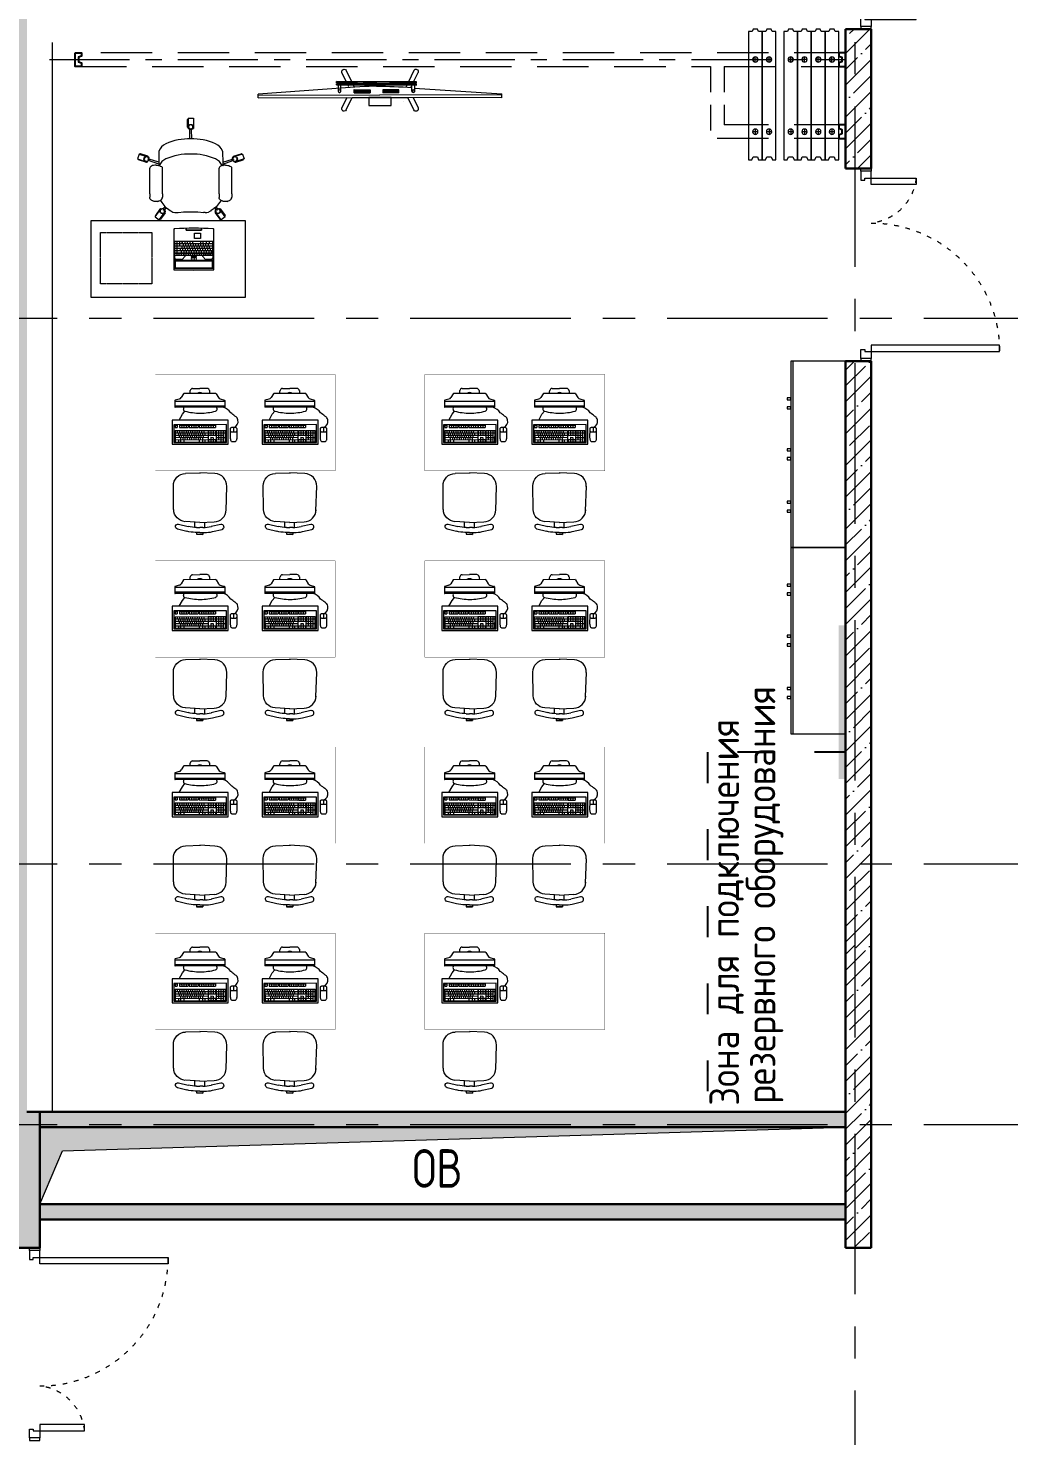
# Model space of a CAD drawing. Header units: millimetres. Extents: x -13407 to 93998, y -2611 to 109271.
# Drawn here: x 6460 to 14098, y 7087 to 18048 of the extents above; entities that cross this region are included whole.
import ezdxf

# ---------------------------------------------------------------- set-up
doc = ezdxf.new("R2010")
doc.units = ezdxf.units.MM
for name, pattern in [('ACAD_ISO03W100', [30, 12, -18]), ('CENTER', [2, 1.25, -0.25, 0.25, -0.25]), ('HIDDEN', [6, 4, -2]), ('осевая', [2, 1.25, -0.25, 0.25, -0.25])]:
    doc.linetypes.add(name, pattern=pattern)
for name, color, linetype, lineweight in [('_ТХ_мебель передв', 250, 'Continuous', 13), ('АР_Двери', 5, 'Continuous', 18), ('АР_Оси', 193, 'Continuous', 9), ('АР_Перегородки газоблок', 165, 'Continuous', 30), ('АР_Перегородки газоблок_Штрих', 165, 'Continuous', 5), ('АР_Подоконники', 163, 'Continuous', 9), ('АР_Сущ Несущая стена', 202, 'Continuous', 30), ('АР_тонкая линия', 250, 'Continuous', 0), ('АР_Штриховка монолит', 250, 'Continuous', 9), ('Пер раздвиж', 7, 'Continuous', 25), ('Спринклеры', 7, 'Continuous', 18), ('ТХ_мебель передв', 250, 'Continuous', 13), ('ТХ_обор_комп принт', 30, 'Continuous', 13), ('ТХ_Трансформ перегорордка', 250, 'Continuous', 5)]:
    doc.layers.add(name, color=color, linetype=linetype, lineweight=lineweight)
doc.layers.add('АР_Отверстия', color=251, linetype='Continuous')
doc.layers.add('ТХ', color=7, linetype='Continuous')
doc.styles.add('ICOCPEUR', font='isocpeur.ttf')
doc.styles.add('ISOCPEUR_1', font='isocpeur.ttf', dxfattribs={"width": 0.9, "height": 250})
pattern_1 = [(50, (-195010.61, -55205.68), (215.17805, -18.82564), [22.5, -247.5]), (355, (-195010.61, -55205.68), (-41.6254, 225.65764), [18, -198]), (100.45144, (-194992.68, -55207.25), (173.55265, 206.832), [19.12206, -210.34263]), (46.1842, (-195010.61, -55145.68), (320.1724, -49.6558), [33.75, -371.25]), (96.63564, (-194983.93, -55149.82), (280.3986, 292.2356), [28.6831, -315.51413]), (351.18416, (-195010.6, -55145.68), (280.3986, 292.2356), [27, -297]), (21, (-194980.61, -55160.68), (179.07212, -120.78567), [22.5, -247.5]), (326, (-194980.61, -55160.68), (72.9946, 217.54501), [18, -198]), (71.45144, (-194965.7, -55170.75), (252.06671, 96.75935), [19.12206, -210.34263]), (37.5, (-195010.615, -55205.68), (3.647957, 99.868156), [0, -195.6, 0, -201, 0, -198.75]), (7.5, (-195010.61, -55205.68), (78.92086, 118.323514), [0, -114.6, 0, -191.1, 0, -75.75]), (327.5, (-195077.515, -55205.68), (160.14673, -6.766462), [0, -75, 0, -234, 0, -310.5]), (317.5, (-195107.51, -55205.68), (174.95585, 30.031495), [0, -97.5, 0, -155.4, 0, -220.5])]

# ---------------------------------------------------------------- blocks, each defined once
blk = doc.blocks.new('Полуторная_на лестницу')
at = {"color": 253}
for points in [[(75, 80), (75, 1080), (125, 1080), (125, 80)], [(1375, 430), (1375, 80), (1425, 80), (1425, 430)]]:
    blk.add_lwpolyline(points, close=True, dxfattribs=at)
for points in [[(0, 0), (0, 80), (20, 80), (20, 0), (0, 0)], [(20, 80), (20, 0), (90, 0), (90, 30), (75, 30), (75, 80), (20, 80)], [(1480, 80), (1480, 0), (1410, 0), (1410, 30), (1425, 30), (1425, 80), (1480, 80)], [(1500, 0), (1500, 80), (1480, 80), (1480, 0), (1500, 0)]]:
    blk.add_lwpolyline(points, dxfattribs=at)
at = {"color": 253, "linetype": 'ACAD_ISO03W100', "ltscale": 3}
for centre, radius, start, end in [((75, 80), 1000, 0, 90), ((1465, 40), 392, 95.9075, 174.0925)]:
    blk.add_arc(centre, radius, start, end, dxfattribs=at)
blk = doc.blocks.new('П Трансформ2')
at = {"layer": 'Пер раздвиж', "color": 253, "linetype": 'HIDDEN', "lineweight": 9, "ltscale": 100}
for p, q in [((0, 615), (-1052, 615)), ((0, 508), (-945, 508))]:
    blk.add_line(p, q, dxfattribs=at)
at = {"layer": 'Пер раздвиж', "color": 253, "linetype": 'HIDDEN', "lineweight": 9, "ltscale": 50}
for p, q in [((-1052, 54), (-1052, 615)), ((-945, 54), (-945, 508))]:
    blk.add_line(p, q, dxfattribs=at)
at = {"layer": 'Пер раздвиж', "color": 253, "lineweight": 9}
for p, q in [((-681, 562), (-723, 562)), ((-702, 541), (-702, 583)), ((-574, 562), (-616, 562)), ((-595, 541), (-595, 583)), ((-406, 562), (-447, 562)), ((-426, 541), (-426, 583)), ((-299, 562), (-340, 562)), ((-319, 541), (-319, 583)), ((-192, 562), (-233, 562)), ((-212, 541), (-212, 583)), ((-85, 562), (-126, 562)), ((-105, 541), (-105, 583)), ((-702, 21), (-702, -21)), ((-595, 21), (-595, -21)), ((-426, 21), (-426, -21)), ((-319, 21), (-319, -21)), ((-212, 21), (-212, -21)), ((-105, 21), (-105, -21)), ((-681, 0), (-723, 0)), ((-574, 0), (-616, 0)), ((-406, 0), (-447, 0)), ((-299, 0), (-340, 0)), ((-192, 0), (-233, 0)), ((-85, 0), (-126, 0))]:
    blk.add_line(p, q, dxfattribs=at)
for points in [[(-756, -219), (-756, 781), (-729, 781), (-719, 757), (-686, 757), (-676, 781), (-649, 781), (-649, -219), (-678, -219), (-686, -237), (-719, -237), (-726, -219)], [(-649, -219), (-649, 781), (-622, 781), (-612, 757), (-579, 757), (-569, 781), (-542, 781), (-542, -219), (-571, -219), (-579, -237), (-612, -237), (-619, -219)], [(-480, -219), (-480, 781), (-453, 781), (-443, 757), (-410, 757), (-400, 781), (-373, 781), (-373, -219), (-402, -219), (-410, -237), (-443, -237), (-451, -219)], [(-373, -219), (-373, 781), (-346, 781), (-336, 757), (-303, 757), (-293, 781), (-266, 781), (-266, -219), (-295, -219), (-303, -237), (-336, -237), (-344, -219)], [(-266, -219), (-266, 781), (-239, 781), (-229, 757), (-196, 757), (-186, 781), (-159, 781), (-159, -219), (-188, -219), (-196, -237), (-229, -237), (-237, -219)], [(-159, -219), (-159, 781), (-132, 781), (-122, 757), (-89, 757), (-79, 781), (-52, 781), (-52, -219), (-81, -219), (-89, -237), (-122, -237), (-130, -219)]]:
    blk.add_lwpolyline(points, close=True, dxfattribs=at)
at = {"layer": 'Пер раздвиж', "color": 253}
for points in [[(0, 508), (-52, 508), (-52, 535), (-28, 545), (-28, 578), (-52, 588), (-52, 615), (0, 615)], [(-6000, -53), (-5950, -53), (-5950, -27), (-5974, -17), (-5974, 17), (-5950, 27), (-5950, 54), (-6000, 54)], [(0, -53), (-52, -53), (-52, -27), (-28, -17), (-28, 17), (-52, 27), (-52, 54), (0, 54)]]:
    blk.add_lwpolyline(points, close=True, dxfattribs=at)
at = {"layer": 'Пер раздвиж', "color": 253, "linetype": 'HIDDEN', "lineweight": 9, "ltscale": 100}
blk.add_lwpolyline([(-945, 54), (0, 54), (0, -53), (-6000, -53), (-6000, 54), (-1052, 54)], dxfattribs=at)
at = {"layer": 'Пер раздвиж', "color": 253, "lineweight": 9}
for centre in [(-702, 562), (-595, 562), (-426, 562), (-319, 562), (-212, 562), (-105, 562), (-702, 0), (-595, 0), (-426, 0), (-319, 0), (-212, 0), (-105, 0)]:
    blk.add_circle(centre, 20.9, dxfattribs=at)
blk = doc.blocks.new('поз67')
at = {"color": 253}
for p, q in [((827456, -207565, -5), (827458, -208515, -5)), ((827456, -207565, -6), (827457, -208515, 0)), ((827456, -207565, -5), (827486, -207565, -5)), ((827476, -207565, -5), (827478, -208515, -5)), ((827531, -208246, -5), (827486, -207565, -5)), ((827555, -208246, -5), (827507, -208246, -5)), ((827556, -208855, -5), (827555, -208231, -5)), ((827555, -208231, -5), (827564, -208231, -5)), ((827564, -208255, -5), (827564, -208231, -5)), ((827572, -208255, -5), (827572, -208231, -5)), ((827572, -208231, -5), (827581, -208231, -5)), ((827581, -208231, -5), (827582, -208855, -5)), ((827507, -208266, -5), (827555, -208266, -5)), ((827493, -208369, -5), (827493, -208494, -5)), ((827493, -208369, -5), (827518, -208369, -5)), ((827498, -208369, -5), (827498, -208494, -5)), ((827503, -208369, -5), (827503, -208494, -5)), ((827508, -208369, -5), (827508, -208494, -5)), ((827513, -208369, -5), (827513, -208494, -5)), ((827518, -208369, -5), (827518, -208494, -5)), ((827456, -209465, -5), (827458, -208515, -5)), ((827456, -209465, -6), (827457, -208515, 0)), ((827476, -209465, -5), (827478, -208515, -5)), ((827518, -208494, -5), (827493, -208494, -5)), ((827494, -208717, -5), (827493, -208592, -5)), ((827518, -208592, -5), (827493, -208592, -5)), ((827499, -208717, -5), (827498, -208592, -5)), ((827504, -208717, -5), (827503, -208592, -5)), ((827509, -208717, -5), (827508, -208592, -5)), ((827514, -208717, -5), (827513, -208592, -5)), ((827519, -208717, -5), (827518, -208592, -5)), ((827534, -208784, -5), (827485, -209465, -5)), ((827494, -208717, -5), (827519, -208717, -5)), ((827508, -208820, -5), (827556, -208820, -5)), ((827556, -208840, -5), (827508, -208840, -5)), ((827556, -208840, -5), (827508, -208840, -5)), ((827565, -208855, -5), (827556, -208855, -5)), ((827556, -208855, -5), (827565, -208855, -5)), ((827565, -208831, -5), (827565, -208855, -5)), ((827582, -208855, -5), (827573, -208855, -5)), ((827573, -208855, -5), (827582, -208855, -5)), ((827456, -209465, -5), (827485, -209465, -5))]:
    blk.add_line(p, q, dxfattribs=at)
for points, elevation in [([(827361, -208251), (827457, -208298)], -5), ([(827457, -208257), (827377, -208218)], -5), ([(827556, -208235), (827563, -208592)], -5), ([(827557, -208850), (827572, -208235)], -5), ([(827564, -208235), (827568, -208395)], -5), ([(827565, -208850), (827580, -208235)], -5), ([(827581, -208253), (827652, -208219)], -5), ([(827668, -208252), (827581, -208294)], -5), ([(827430, -208335), (827430, -208335)], 5), ([(827458, -208732), (827458, -208298)], -5), ([(827536, -208274), (827555, -208265)], -5), ([(827555, -208306), (827539, -208314)], -5), ([(827573, -208543), (827581, -208850)], -5), ([(827569, -208690), (827573, -208850)], -5), ([(827361, -208779), (827458, -208732)], -5), ([(827458, -208773), (827377, -208812)], -5), ([(827541, -208758), (827556, -208765)], -5), ([(827556, -208724), (827543, -208718)], -5), ([(827668, -208778), (827582, -208737)], -5), ([(827582, -208778), (827652, -208812)], -5), ([(827573, -208855), (827573, -208830)], -5)]:
    blk.add_lwpolyline(points, dxfattribs=dict(at, elevation=elevation))
at = {"color": 253, "elevation": -5}
for points in [[(827507, -208246, 1.032034), (827507, -208266)], [(827508, -208840, -1.032034), (827508, -208820)]]:
    blk.add_lwpolyline(points, format="xyb", dxfattribs=at)
blk.add_lwpolyline([(827396, -208429), (827458, -208429), (827458, -208601), (827396, -208601)], close=True, dxfattribs=at)
at = {"color": 253}
for centre, radius in [((827507, -208256, -5), 10), ((827560, -208235, -5), 4), ((827576, -208235, -5), 4), ((827568, -208543, -5), 5.23), ((827568, -208543, -5), 4), ((827508, -208830, -5), 10), ((827561, -208850, -5), 4), ((827561, -208850, -5), 4), ((827577, -208850, -5), 4), ((827577, -208850, -5), 4)]:
    blk.add_circle(centre, radius, dxfattribs=at)
for centre, start, end in [((827369, -208235, -5), 64.1457, 244.1457), ((827660, -208235, -5), 295.653, 115.653), ((827369, -208795, -5), 115.8543, 295.8543), ((827660, -208795, -5), 244.347, 64.347)]:
    blk.add_arc(centre, 18.5, start, end, dxfattribs=at)
blk.add_ellipse((823911, -208549, -5), major_axis=(2566, 2575), ratio=1, start_param=-0.785398, end_param=-0.709205, dxfattribs=at)
at = {"color": 253, "extrusion": (0, 0, -1)}
blk.add_ellipse((823911, -208481, -5), major_axis=(2566, -2575), ratio=1, start_param=-0.785398, end_param=-0.703626, dxfattribs=at)
blk = doc.blocks.new('laptop')
at = {"color": 253}
for p, q in [((-150, 325), (-155, 323)), ((-150, 325), (-155, 323)), ((-155, 323), (-155, 10)), ((-155, 323), (-155, 10)), ((-150, 313), (-155, 311)), ((155, 248), (-155, 248)), ((0, 326), (-150, 325)), ((0, 326), (-150, 325)), ((0, 314), (-150, 313)), ((-147, 210), (-147, 234)), ((-143, 309), (-140, 310)), ((-143, 254), (-143, 309)), ((-140, 253), (-143, 254)), ((-140, 310), (140, 310)), ((140, 253), (-140, 253)), ((-137, 244), (-96, 244)), ((-68, 219), (-92, 243)), ((-19, 242), (-21, 242)), ((-21, 242), (-21, 237)), ((-21, 237), (-19, 237)), ((-21, 226), (-21, 220)), ((21, 226), (-21, 226)), ((-21, 220), (21, 220)), ((-19, 237), (-19, 242)), ((-6, 242), (-8, 242)), ((-8, 242), (-8, 237)), ((-8, 237), (-6, 237)), ((-6, 237), (-6, 242)), ((150, 325), (0, 326)), ((150, 325), (0, 326)), ((150, 313), (0, 314)), ((8, 242), (6, 242)), ((6, 242), (6, 237)), ((6, 237), (8, 237)), ((8, 237), (8, 242)), ((21, 242), (19, 242)), ((19, 242), (19, 237)), ((19, 237), (21, 237)), ((21, 237), (21, 242)), ((21, 220), (21, 226)), ((68, 219), (92, 243)), ((96, 244), (137, 244)), ((140, 310), (143, 309)), ((143, 254), (140, 253)), ((143, 309), (143, 254)), ((147, 234), (147, 210)), ((155, 323), (150, 325)), ((155, 323), (150, 325)), ((155, 311), (150, 313)), ((155, 10), (155, 323)), ((155, 10), (155, 323)), ((-147, 210), (-147, 100)), ((147, 210), (-147, 210)), ((-147, 210), (-72, 210)), ((-130, 194), (-147, 194)), ((147, 192), (-147, 192)), ((147, 173), (-147, 173)), ((147, 155), (-147, 155)), ((147, 137), (-147, 137)), ((147, 118), (-147, 118)), ((-138, 192), (-138, 173)), ((-130, 210), (-130, 194)), ((-129, 173), (-129, 155)), ((-128, 210), (-128, 194)), ((76, 194), (-128, 194)), ((-123, 155), (-123, 137)), ((-123, 118), (-123, 100)), ((-119, 192), (-119, 173)), ((-114, 137), (-114, 118)), ((-111, 210), (-111, 194)), ((-110, 173), (-110, 155)), ((-103, 155), (-103, 137)), ((-99, 192), (-99, 173)), ((-98, 118), (-98, 100)), ((-94, 210), (-94, 194)), ((-94, 137), (-94, 118)), ((-90, 173), (-90, 155)), ((-84, 155), (-84, 137)), ((-80, 192), (-80, 173)), ((-77, 210), (-77, 194)), ((-75, 137), (-75, 118)), ((-74, 118), (-74, 100)), ((-71, 173), (-71, 155)), ((-64, 155), (-64, 137)), ((-60, 210), (-60, 194)), ((-60, 192), (-60, 173)), ((-55, 137), (-55, 118)), ((-55, 118), (-55, 100)), ((-51, 173), (-51, 155)), ((-45, 155), (-45, 137)), ((-43, 210), (-43, 194)), ((-41, 192), (-41, 173)), ((-36, 137), (-36, 118)), ((-32, 173), (-32, 155)), ((-26, 210), (-26, 194)), ((-25, 155), (-25, 137)), ((-21, 192), (-21, 173)), ((-16, 137), (-16, 118)), ((-12, 173), (-12, 155)), ((-9, 210), (-9, 194)), ((-6, 155), (-6, 137)), ((-2, 192), (-2, 173)), ((3, 137), (3, 118)), ((7, 173), (7, 155)), ((8, 210), (8, 194)), ((9, 118), (9, 100)), ((14, 155), (14, 137)), ((18, 192), (18, 173)), ((23, 137), (23, 118)), ((25, 210), (25, 194)), ((27, 173), (27, 155)), ((29, 118), (29, 100)), ((33, 155), (33, 137)), ((37, 192), (37, 173)), ((42, 210), (42, 194)), ((42, 137), (42, 118)), ((46, 173), (46, 155)), ((48, 118), (48, 100)), ((53, 155), (53, 137)), ((57, 192), (57, 173)), ((59, 210), (59, 194)), ((62, 137), (62, 118)), ((66, 173), (66, 155)), ((68, 118), (68, 100)), ((69, 210), (69, 211)), ((69, 210), (69, 211)), ((147, 210), (69, 210)), ((72, 155), (72, 137)), ((76, 210), (76, 194)), ((76, 192), (76, 173)), ((79, 210), (79, 194)), ((147, 194), (79, 194)), ((81, 137), (81, 118)), ((85, 173), (85, 155)), ((87, 118), (87, 100)), ((90, 118), (90, 100)), ((92, 155), (92, 137)), ((96, 210), (96, 194)), ((96, 192), (96, 173)), ((105, 173), (105, 155)), ((109, 137), (109, 100)), ((113, 210), (113, 194)), ((129, 192), (129, 100)), ((130, 210), (130, 194)), ((147, 210), (147, 100)), ((-155, 10), (-155, 8)), ((-155, 8), (-152, 5)), ((-152, 5), (-150, 5)), ((-150, 5), (0, 0)), ((147, 100), (-147, 100)), ((-59, 14), (-59, 1)), ((59, 14), (-59, 14)), ((-59, 1), (-59, 14)), ((-59, 14), (59, 14)), ((0, 0), (150, 5)), ((59, 1), (59, 14)), ((59, 14), (59, 1)), ((150, 5), (153, 6)), ((153, 6), (155, 8)), ((155, 8), (155, 10))]:
    blk.add_line(p, q, dxfattribs=at)
blk.add_lwpolyline([(-52, 79), (-4, 79), (-4, 39), (-52, 39)], close=True, dxfattribs=at)
for centre, radius, start, end in [((-137, 234), 10, 90, 180), ((-96, 239), 5, 45, 90), ((96, 239), 5, 90, 135), ((137, 234), 10, 0, 90), ((-72, 215), 5, 270, 45), ((72, 215), 5, 135, 236.1175), ((-150, 10), 5, 180, 266.4167), ((0, 2405), 2405, 266.4167, 273.5833), ((150, 10), 5, 273.5833, 0)]:
    blk.add_arc(centre, radius, start, end, dxfattribs=at)
blk = doc.blocks.new('стол с тумбой 1200х600')
at = {"color": 253}
blk.add_lwpolyline([(-19012, 19801), (-19012, 21001), (-19612, 21001), (-19612, 19801)], close=True, dxfattribs=at)
at = {"color": 253, "linetype": 'HIDDEN', "ltscale": 0.1}
blk.add_lwpolyline([(-19505, 19875), (-19105, 19875), (-19105, 20275), (-19505, 20275)], close=True, dxfattribs=at)
blk = doc.blocks.new('СК33 790х830')
at = {"color": 253}
for p, q in [((-25, 659), (-25, 719)), ((-20, 729), (20, 729)), ((-20, 729), (-20, 649)), ((20, 729), (20, 649)), ((25, 659), (25, 719)), ((-20, 649), (-16, 649)), ((-7, 568), (-7, 642)), ((-2, 649), (2, 649)), ((7, 568), (6, 642)), ((15, 649), (20, 649)), ((-403, 450), (-416, 412)), ((-403, 450), (-327, 426)), ((-335, 434), (-392, 452)), ((-249, 472), (-250, 402)), ((248, 472), (249, 380)), ((403, 450), (326, 426)), ((334, 434), (392, 452)), ((403, 450), (415, 412)), ((-416, 412), (-339, 388)), ((-350, 386), (-408, 405)), ((-338, 392), (-339, 388)), ((-333, 409), (-334, 405)), ((-250, 372), (-329, 399)), ((-327, 426), (-328, 422)), ((-250, 387), (-325, 410)), ((-319, 344), (-320, 340)), ((-320, 140), (-320, 340)), ((-316, 349), (-319, 344)), ((-312, 353), (-316, 349)), ((-306, 357), (-312, 353)), ((-298, 360), (-306, 357)), ((-290, 362), (-298, 360)), ((-290, 362), (-289, 362)), ((-280, 363), (-289, 362)), ((-280, 363), (-279, 363)), ((-270, 364), (-279, 363)), ((-270, 364), (-261, 363)), ((-261, 363), (-261, 363)), ((-261, 363), (-252, 362)), ((-252, 362), (-251, 362)), ((-251, 362), (-243, 360)), ((-250, 402), (-250, 398)), ((-250, 398), (-250, 380)), ((-250, 380), (-250, 370)), ((-250, 370), (-250, 362)), ((-243, 360), (-235, 357)), ((-235, 357), (-229, 353)), ((-229, 353), (-224, 349)), ((-224, 349), (-222, 344)), ((-222, 344), (-220, 340)), ((-221, 140), (-220, 340)), ((221, 344), (220, 340)), ((220, 140), (220, 340)), ((224, 349), (221, 344)), ((228, 353), (224, 349)), ((234, 357), (228, 353)), ((242, 360), (234, 357)), ((250, 362), (242, 360)), ((249, 387), (324, 410)), ((249, 372), (328, 399)), ((249, 380), (249, 370)), ((249, 370), (249, 362)), ((250, 362), (251, 362)), ((260, 363), (251, 362)), ((260, 363), (261, 363)), ((270, 364), (261, 363)), ((270, 364), (279, 363)), ((279, 363), (279, 363)), ((279, 363), (288, 362)), ((288, 362), (289, 362)), ((289, 362), (297, 360)), ((297, 360), (305, 357)), ((305, 357), (311, 353)), ((311, 353), (316, 349)), ((316, 349), (318, 344)), ((318, 344), (319, 340)), ((320, 140), (320, 340)), ((326, 426), (328, 422)), ((332, 409), (333, 405)), ((337, 392), (338, 388)), ((415, 412), (338, 388)), ((350, 386), (407, 405)), ((-320, 140), (-320, 131)), ((-320, 131), (-320, 123)), ((-320, 123), (-320, 115)), ((-319, 109), (-320, 115)), ((-222, 109), (-221, 115)), ((-221, 140), (-221, 131)), ((-221, 131), (-221, 123)), ((-221, 123), (-221, 115)), ((-221, 115), (-221, 115)), ((220, 140), (220, 131)), ((220, 131), (220, 123)), ((220, 123), (220, 115)), ((220, 115), (220, 113)), ((221, 109), (220, 113)), ((318, 109), (319, 115)), ((319, 140), (319, 131)), ((319, 131), (319, 123)), ((319, 123), (319, 115)), ((319, 115), (319, 115)), ((-318, 106), (-319, 109)), ((-315, 100), (-318, 106)), ((-311, 95), (-315, 100)), ((-305, 90), (-311, 95)), ((-303, 89), (-305, 90)), ((-296, 85), (-303, 89)), ((-293, 84), (-296, 85)), ((-290, 83), (-293, 84)), ((-284, 81), (-290, 83)), ((-281, 81), (-284, 81)), ((-278, 81), (-281, 81)), ((-274, 80), (-278, 81)), ((-277, -38), (-230, 27)), ((-240, 22), (-275, -27)), ((-270, 80), (-274, 80)), ((-267, 80), (-270, 80)), ((-263, 81), (-267, 80)), ((-260, 81), (-263, 81)), ((-257, 81), (-260, 81)), ((-257, 81), (-251, 83)), ((-248, 84), (-251, 83)), ((-245, 85), (-248, 84)), ((-245, 85), (-238, 89)), ((-245, -61), (-198, 4)), ((-236, 90), (-238, 89)), ((-237, 89), (-225, 73)), ((-236, 90), (-230, 95)), ((-230, 95), (-226, 100)), ((-230, 27), (-227, 25)), ((-226, 100), (-223, 106)), ((-225, 73), (-202, 42)), ((-222, 109), (-223, 106)), ((-216, 17), (-212, 14)), ((-202, 42), (-215, 25)), ((-192, 34), (-205, 17)), ((-202, 42), (-201, 40)), ((-201, 40), (-181, 26)), ((-201, 6), (-198, 4)), ((-181, 26), (-161, 10)), ((-161, 10), (-158, 8)), ((-158, 8), (-155, 7)), ((-155, 7), (-140, -1)), ((-56, 0), (56, 0)), ((55, 0), (99, -4)), ((155, 7), (139, -1)), ((155, 7), (158, 8)), ((158, 8), (160, 10)), ((174, 21), (160, 10)), ((180, 26), (174, 21)), ((200, 40), (180, 26)), ((187, 30), (196, 17)), ((192, 6), (189, 4)), ((236, -61), (189, 4)), ((197, 38), (206, 25)), ((200, 40), (201, 42)), ((217, 63), (201, 42)), ((207, 17), (204, 14)), ((225, 73), (217, 63)), ((221, 27), (218, 25)), ((222, 106), (221, 109)), ((268, -38), (221, 27)), ((225, 100), (222, 106)), ((229, 95), (225, 100)), ((237, 89), (225, 73)), ((235, 90), (229, 95)), ((231, 22), (267, -27)), ((237, 89), (235, 90)), ((244, 85), (237, 89)), ((247, 84), (244, 85)), ((250, 83), (247, 84)), ((256, 81), (250, 83)), ((259, 81), (256, 81)), ((262, 81), (259, 81)), ((266, 80), (262, 81)), ((270, 80), (266, 80)), ((273, 80), (270, 80)), ((277, 81), (273, 80)), ((280, 81), (277, 81)), ((283, 81), (280, 81)), ((283, 81), (289, 83)), ((292, 84), (289, 83)), ((295, 85), (292, 84)), ((295, 85), (302, 89)), ((304, 90), (302, 89)), ((304, 90), (310, 95)), ((310, 95), (314, 100)), ((314, 100), (317, 106)), ((318, 109), (317, 106)), ((-277, -38), (-245, -61)), ((-200, -7), (-235, -56)), ((-140, -1), (-125, -4)), ((-125, -4), (-110, -5)), ((-110, -5), (-99, -4)), ((-99, -4), (-55, 0)), ((111, -5), (99, -4)), ((111, -5), (125, -4)), ((125, -4), (139, -1)), ((191, -7), (226, -56)), ((268, -38), (236, -61))]:
    blk.add_line(p, q, dxfattribs=at)
for centre in [(0, 661), (-345, 411), (344, 411), (-221, 6), (212, 6)]:
    blk.add_circle(centre, 20, dxfattribs=at)
for centre, radius, start, end in [((-20, 719), 5, 90, 180), ((-20, 659), 5, 180, 270), ((0, 661), 17, 279.4623, 260.5377), ((20, 719), 5, 0, 90), ((20, 659), 5, 270, 0), ((-15, 128), 440, 88.0553, 113.9054), ((14, 128), 440, 66.0946, 91.9447), ((-394, 447), 5, 72.3275, 162.3275), ((-152, 436), 103, 113.6677, 159.763), ((-15, 10), 440, 88.0553, 113.9054), ((14, 10), 440, 66.0946, 91.9447), ((151, 436), 103, 20.237, 66.3323), ((393, 447), 5, 17.6725, 107.6725), ((-406, 409), 5, 162.3275, 252.3275), ((-345, 411), 17, 351.7899, 332.8652), ((-349, 391), 5, 252.3275, 342.3275), ((-337, 429), 5, 342.3275, 72.3275), ((-152, 318), 103, 113.6677, 155.3986), ((151, 318), 103, 24.6014, 66.3323), ((344, 411), 17, 207.1348, 188.2101), ((336, 429), 5, 107.6725, 197.6725), ((348, 391), 5, 197.6725, 287.6725), ((405, 409), 5, 287.6725, 17.6725), ((-236, 19), 5, 54, 144), ((-221, 6), 17, 63.4623, 44.5377), ((212, 6), 17, 135.4623, 116.5377), ((227, 19), 5, 36, 126), ((-271, -30), 5, 144, 234), ((-239, -53), 5, 234, 324), ((-204, -4), 5, 324, 54), ((195, -4), 5, 126, 216), ((230, -53), 5, 216, 306), ((263, -30), 5, 306, 36)]:
    blk.add_arc(centre, radius, start, end, dxfattribs=at)
blk = doc.blocks.new('тумба под доской')
at = {"color": 253}
for points in [[(-1451, -426), (0, -426), (0, 0), (-1451, 0)], [(-1165, -453), (-1149, -453), (-1149, -426), (-1165, -426)], [(-1096, -453), (-1080, -453), (-1080, -426), (-1096, -426)], [(-768, -453), (-752, -453), (-752, -426), (-768, -426)], [(-699, -453), (-683, -453), (-683, -426), (-699, -426)], [(-360, -453), (-344, -453), (-344, -426), (-360, -426)], [(-291, -453), (-275, -453), (-275, -426), (-291, -426)]]:
    blk.add_lwpolyline(points, close=True, dxfattribs=at)
blk.add_lwpolyline([(-1451, -410), (0, -410)], dxfattribs=at)
blk = doc.blocks.new('стуо без подлокот')
at = {"color": 253, "extrusion": (-5.44802e-05, 0.000471638, 1)}
for p, q in [((-8645, 20682, 0), (-8627, 20756, 0)), ((-8588, 20746, 0), (-8606, 20672, 0)), ((-8603, 20770, 0), (-8602, 20770, 0)), ((-8474, 20785, 0), (-8288, 20787, 0)), ((-8654, 20582, 0), (-8653, 20617, 0)), ((-8614, 20620, 0), (-8574, 20619, 0)), ((-8577, 20581, 0), (-8569, 20694, 0)), ((-8193, 20693, 0), (-8189, 20575, 0)), ((-8669, 20558, 0), (-8669, 20606, 0)), ((-8668, 20606, 0), (-8669, 20558, 0)), ((-8654, 20558, 0), (-8669, 20558, 0)), ((-8654, 20606, 0), (-8668, 20606, 0)), ((-8654, 20582, 0), (-8654, 20606, 0)), ((-8654, 20582, 0), (-8654, 20558, 0)), ((-8654, 20582, 0), (-8654, 20548, 0)), ((-8615, 20606, 0), (-8615, 20581, 0)), ((-8615, 20557, 0), (-8615, 20582, 0)), ((-8615, 20543, 0), (-8575, 20543, 0)), ((-8577, 20582), (-8571, 20469, 0)), ((-8195, 20464, 0), (-8189, 20582, 0)), ((-8647, 20482, 0), (-8630, 20408, 0)), ((-8591, 20417, 0), (-8608, 20492, 0)), ((-8606, 20393, 0), (-8605, 20394, 0)), ((-8484, 20377, 0), (-8294, 20371, 0))]:
    blk.add_line(p, q, dxfattribs=at)
at = {"color": 253, "extrusion": (5.44802e-05, -0.000471638, -1)}
for centre, major_axis, start_param, end_param in [((-8608, 20751, 0), (12.7, 14.6, 0), 4.240369, 5.829345), ((-8607, 20751, 0), (12.7, 14.6, 0), -0.45384, 1.098777), ((-8473, 20688, 0), (63.4, 73.1, 0), 4.061153, 5.558057), ((-8290, 20690, 0), (63.4, 73.1, 0), -0.725128, 0.826554), ((-8363, 20612, 0), (-219, 190, 0), 5.584367, 5.811166), ((-8325, 20602, 0), (190, 219, 0), 4.01357, 4.240369)]:
    blk.add_ellipse(centre, major_axis=major_axis, ratio=1, start_param=start_param, end_param=end_param, dxfattribs=at)
at = {"color": 253, "extrusion": (-5.44802e-05, 0.000471638, 1)}
for centre, major_axis, start_param, end_param in [((-8364, 20547, 0), (-222, -187, 0), 5.584367, 5.811166), ((-8325, 20557, 0), (187, -222, 0), 4.01357, 4.240369), ((-8611, 20412, 0), (12.4, -14.8, 0), 4.240369, 5.829345), ((-8610, 20412, 0), (12.4, -14.8, 0), -0.45384, 1.098777), ((-8475, 20473, 0), (62.2, -74.2, 0), 4.061153, 5.558057), ((-8292, 20468, 0), (62.2, -74.2, 0), -0.725128, 0.826554)]:
    blk.add_ellipse(centre, major_axis=major_axis, ratio=1, start_param=start_param, end_param=end_param, dxfattribs=at)
blk = doc.blocks.new('ПК-2')
at = {"color": 253, "extrusion": (6.19742e-05, -0.000470712, 1)}
for p, q in [((7035967, 1186828, 95), (7035877, 1186827, 95)), ((7035877, 1186827, 95), (7035878, 1186571, 95)), ((7035895, 1186827, 95), (7035896, 1186571, 95)), ((7035913, 1186828, 95), (7035914, 1186571, 95)), ((7035931, 1186828, 95), (7035932, 1186571, 95)), ((7035949, 1186828, 95), (7035950, 1186571, 95)), ((7035967, 1186828, 95), (7035968, 1186571, 95)), ((7036008, 1186828, 95), (7035990, 1186828, 95)), ((7036149, 1186443, 95), (7036148, 1186828, 95)), ((7036200, 1186830, 95), (7036150, 1186830, 95)), ((7036158, 1186441, 95), (7036157, 1186830, 95)), ((7036194, 1186441, 95), (7036193, 1186830, 95)), ((7036212, 1186795, 95), (7036202, 1186828, 95)), ((7036253, 1186762, 95), (7036224, 1186780, 95)), ((7036256, 1186513, 95), (7036255, 1186758, 95)), ((7036294, 1186692, 95), (7036295, 1186635, 95)), ((7036295, 1186579, 95), (7036295, 1186635, 95)), ((7035878, 1186566, 95), (7035878, 1186512, 95)), ((7035896, 1186566, 95), (7035896, 1186512, 95)), ((7035914, 1186549, 95), (7035914, 1186531, 95)), ((7035932, 1186567, 95), (7035932, 1186513, 95)), ((7035950, 1186567, 95), (7035950, 1186513, 95)), ((7035968, 1186567, 95), (7035968, 1186513, 95)), ((7035878, 1186508, 95), (7035878, 1186436, 95)), ((7035878, 1186436, 95), (7035968, 1186436, 95)), ((7035896, 1186508, 95), (7035896, 1186454, 95)), ((7035914, 1186508, 95), (7035914, 1186436, 95)), ((7035932, 1186508, 95), (7035932, 1186454, 95)), ((7035950, 1186508, 95), (7035950, 1186436, 95)), ((7035968, 1186508, 95), (7035968, 1186436, 95)), ((7036201, 1186441, 95), (7036151, 1186441, 95)), ((7036213, 1186476, 95), (7036203, 1186443, 95)), ((7036254, 1186509, 95), (7036224, 1186491, 95))]:
    blk.add_line(p, q, dxfattribs=at)
at = {"color": 253, "extrusion": (6.19742e-05, -0.000470712, 1), "elevation": -28}
for points in [[(7035859, 1186850), (7035860, 1186414), (7036049, 1186414), (7036048, 1186850)], [(7035873, 1186837), (7035873, 1186427), (7036013, 1186427), (7036012, 1186837)]]:
    blk.add_lwpolyline(points, close=True, dxfattribs=at)
for points in [[(7035895, 1186802), (7035877, 1186802)], [(7035895, 1186785), (7035877, 1186785)], [(7035895, 1186759), (7035877, 1186759)], [(7035913, 1186785), (7035895, 1186785)], [(7035913, 1186768), (7035895, 1186768)], [(7035913, 1186751), (7035895, 1186751)], [(7035913, 1186734), (7035895, 1186734)], [(7035931, 1186797), (7035913, 1186797)], [(7035931, 1186779), (7035913, 1186779)], [(7035931, 1186762), (7035913, 1186762)], [(7035931, 1186745), (7035913, 1186745)], [(7035949, 1186802), (7035931, 1186802)], [(7035949, 1186785), (7035931, 1186785)], [(7035949, 1186768), (7035931, 1186768)], [(7035949, 1186751), (7035931, 1186751)], [(7035949, 1186734), (7035931, 1186734)], [(7035967, 1186811), (7035949, 1186811)], [(7035967, 1186794), (7035949, 1186794)], [(7035967, 1186776), (7035949, 1186776)], [(7035967, 1186759), (7035949, 1186759)], [(7035967, 1186742), (7035949, 1186742)], [(7035990, 1186828), (7035990, 1186811)], [(7036008, 1186811), (7035990, 1186811)], [(7035990, 1186794), (7035990, 1186725)], [(7036008, 1186794), (7035990, 1186794)], [(7036008, 1186777), (7035990, 1186776)], [(7036008, 1186759), (7035990, 1186759)], [(7036008, 1186742), (7035990, 1186742)], [(7036008, 1186828), (7036008, 1186811)], [(7036008, 1186794), (7036008, 1186725)], [(7036048, 1186795), (7036093, 1186771), (7036117, 1186752)], [(7035895, 1186640), (7035877, 1186639)], [(7035913, 1186716), (7035895, 1186716)], [(7035913, 1186699), (7035895, 1186699)], [(7035913, 1186682), (7035895, 1186682)], [(7035913, 1186665), (7035895, 1186665)], [(7035913, 1186648), (7035895, 1186648)], [(7035913, 1186631), (7035895, 1186631)], [(7035931, 1186728), (7035913, 1186728)], [(7035931, 1186711), (7035913, 1186711)], [(7035931, 1186694), (7035913, 1186694)], [(7035931, 1186677), (7035913, 1186677)], [(7035931, 1186660), (7035913, 1186660)], [(7035931, 1186643), (7035913, 1186643)], [(7035932, 1186626), (7035914, 1186626)], [(7035949, 1186717), (7035931, 1186717)], [(7035949, 1186699), (7035931, 1186699)], [(7035949, 1186682), (7035931, 1186682)], [(7035949, 1186665), (7035931, 1186665)], [(7035949, 1186648), (7035931, 1186648)], [(7035949, 1186631), (7035931, 1186631)], [(7035967, 1186725), (7035949, 1186725)], [(7035967, 1186708), (7035949, 1186708)], [(7035967, 1186691), (7035949, 1186691)], [(7035967, 1186674), (7035949, 1186674)], [(7035967, 1186657), (7035949, 1186657)], [(7035967, 1186640), (7035949, 1186640)], [(7036008, 1186725), (7035990, 1186725)], [(7035990, 1186717), (7035990, 1186648)], [(7036008, 1186717), (7035990, 1186717)], [(7036008, 1186700), (7035990, 1186700)], [(7036008, 1186682), (7035990, 1186682)], [(7036008, 1186665), (7035990, 1186665)], [(7036008, 1186648), (7035990, 1186648)], [(7035990, 1186640), (7035990, 1186571)], [(7036008, 1186640), (7035990, 1186640)], [(7036008, 1186717), (7036008, 1186648)], [(7036008, 1186640), (7036008, 1186571)], [(7035896, 1186614), (7035878, 1186614)], [(7035896, 1186597), (7035878, 1186597)], [(7035968, 1186571), (7035878, 1186571)], [(7035896, 1186567), (7035878, 1186567)], [(7035914, 1186549), (7035878, 1186549)], [(7035914, 1186531), (7035878, 1186531)], [(7035914, 1186614), (7035896, 1186614)], [(7035932, 1186608), (7035914, 1186608)], [(7035950, 1186614), (7035932, 1186614)], [(7035950, 1186597), (7035932, 1186597)], [(7035968, 1186567), (7035932, 1186567)], [(7035968, 1186549), (7035932, 1186549)], [(7035968, 1186531), (7035932, 1186531)], [(7035968, 1186623), (7035950, 1186623)], [(7035968, 1186605), (7035950, 1186605)], [(7036008, 1186623), (7035990, 1186623)], [(7036008, 1186606), (7035990, 1186605)], [(7036008, 1186588), (7035990, 1186588)], [(7036008, 1186571), (7035990, 1186571)], [(7035990, 1186567), (7035990, 1186513)], [(7036008, 1186567), (7035990, 1186567)], [(7036008, 1186549), (7035990, 1186549)], [(7036008, 1186531), (7035990, 1186531)], [(7036008, 1186567), (7036008, 1186513)], [(7035896, 1186513), (7035878, 1186513)], [(7035968, 1186508), (7035878, 1186508)], [(7035968, 1186472), (7035878, 1186472)], [(7035968, 1186454), (7035878, 1186454)], [(7035968, 1186490), (7035896, 1186490)], [(7035968, 1186513), (7035932, 1186513)], [(7036008, 1186513), (7035990, 1186513)], [(7036008, 1186513), (7035990, 1186513)], [(7035990, 1186372), (7035957, 1186372)]]:
    blk.add_lwpolyline(points, dxfattribs=at)
for points in [[(7035990, 1186372, 0.397637), (7036050, 1186338, 0.110351), (7036067, 1186345, 0.08312), (7036080, 1186362, 0.014729), (7036105, 1186395, 0.170175), (7036149, 1186454, -0.037673)], [(7035968, 1186399, 0.114539), (7035964, 1186398, 0.103755), (7035960, 1186395, 0.091433), (7035958, 1186390, 0.084292), (7035957, 1186385), (7035957, 1186358, 0.084292), (7035958, 1186353, 0.091433), (7035960, 1186349, 0.103755), (7035964, 1186346, 0.114539), (7035968, 1186345, 0.114539)]]:
    blk.add_lwpolyline(points, format="xyb", dxfattribs=at)
blk.add_lwpolyline([(7035882, 1186385), (7035882, 1186358, 0.19919), (7035884, 1186354, 0.098412), (7035891, 1186348, 0.055653), (7035901, 1186346, 0.042416), (7035915, 1186345), (7035979, 1186345, 0.114539), (7035983, 1186346, 0.103755), (7035987, 1186349, 0.091433), (7035989, 1186353, 0.084292), (7035990, 1186358), (7035990, 1186385, 0.084292), (7035989, 1186390, 0.091433), (7035986, 1186395, 0.103755), (7035983, 1186398, 0.114539), (7035978, 1186399), (7035914, 1186399, 0.042416), (7035901, 1186397, 0.055653), (7035891, 1186395, 0.098412), (7035884, 1186389, 0.19919)], format="xyb", close=True, dxfattribs=at)
at = {"color": 253, "extrusion": (6.19742e-05, -0.000470712, 1)}
for centre, radius, start, end in [((7036579, 1186631, -28), 477, 165.3648, 179.8791), ((7036134, 1186746, -28), 18, 82.9331, 161.3058), ((7036116, 1186601, -28), 164, 78.7654, 82.9331), ((7036150, 1186828, -28), 1.8, 90.1091, 180.1091), ((7036200, 1186828, -28), 1.8, 0.1091, 90.1091), ((7036238, 1186803, -28), 27, 197.1145, 238.1415), ((7036251, 1186758, -28), 4.5, 0.1091, 59.6301), ((7036579, 1186635, -28), 477, 180.3391, 194.8534), ((7036293, 1186966, -28), 256, 261.5096, 266.4787), ((7036229, 1186635, -28), 33.8, 322.7271, 37.4911), ((7036276, 1186692, -28), 18, 0.1091, 86.4787), ((7036295, 1186305, -28), 256, 93.7395, 98.7086), ((7036277, 1186579, -28), 18, 273.7395, 0.1091), ((7036135, 1186519, -28), 18, 198.9124, 277.2851), ((7036116, 1186664, -28), 164, 277.2851, 281.4528), ((7036151, 1186443, -28), 1.8, 180.1091, 270.1091), ((7036201, 1186443, -28), 1.8, 270.1091, 0.1091), ((7036239, 1186468, -28), 27, 122.0766, 163.1037), ((7036251, 1186513, -28), 4.5, 300.5881, 0.1091)]:
    blk.add_arc(centre, radius, start, end, dxfattribs=at)
blk = doc.blocks.new('У195')
at = {"layer": '_ТХ_мебель передв', "color": 253, "const_width": 2}
blk.add_lwpolyline([(168259, 78382), (169009, 78382), (169009, 76982), (168259, 76982)], close=True, dxfattribs=at)

msp = doc.modelspace()

# ---------------------------------------------------------------- hatches: boundary and pattern name
at = {"layer": 'АР_Перегородки газоблок_Штрих', "ltscale": 100}
h = msp.add_hatch(dxfattribs=at)
h.set_pattern_fill('AR-CONC', color=253, scale=30)
h.set_pattern_definition(pattern_1)
h.paths.add_polyline_path([(12825.4, 9610), (6550, 9610), (6550, 9490), (12825, 9490.8), (12824.6, 9490)])
h = msp.add_hatch(dxfattribs=at)
h.set_pattern_fill('AR-CONC', color=253, scale=30)
h.set_pattern_definition(pattern_1)
h.paths.add_polyline_path([(12825.4, 8890), (6550, 8890), (6550, 8770), (12825, 8770.8), (12824.6, 8770)])
at = {"layer": 'АР_Штриховка монолит', "ltscale": 100}
h = msp.add_hatch(dxfattribs=at)
h.set_pattern_fill('ANSI35', color=253, scale=700)
h.set_pattern_definition([(45, (-951587.81, 109999.9), (-123.743687, 123.743687), []), (45, (-951464.07, 109999.9), (-123.743687, 123.743687), [218.75, -43.75, 0, -43.75])])
h.paths.add_polyline_path([(6449.9, 27280), (6249.9, 27280), (6249.9, 9610), (-100, 9610), (-100, 9410), (100, 9410), (6250, 9410), (6250, 8550), (6550, 8550), (6550, 9610), (6450, 9610)])
h = msp.add_hatch(dxfattribs=at)
h.set_pattern_fill('ANSI35', color=253, scale=700)
h.set_pattern_definition([(45, (-961377.81, 115514.9), (-123.743687, 123.743687), []), (45, (-961254.07, 115514.9), (-123.743687, 123.743687), [218.75, -43.75, 0, -43.75])])
h.paths.add_polyline_path([(13025, 18040.2), (12825, 18040.2), (12825, 16955), (13025, 16955)])
h = msp.add_hatch(dxfattribs=at)
h.set_pattern_fill('ANSI35', color=253, scale=700)
h.set_pattern_definition([(45, (-961377.81, 107109.9), (-123.743687, 123.743687), []), (45, (-961254.07, 107109.9), (-123.743687, 123.743687), [218.75, -43.75, 0, -43.75])])
h.paths.add_polyline_path([(13025, 15455), (12825, 15455), (12825, 10887.6), (13025, 10887.6)])
h = msp.add_hatch(dxfattribs=at)
h.set_pattern_fill('ANSI35', color=253, scale=700)
h.set_pattern_definition([(45, (-961377.81, 102559.9), (-123.743687, 123.743687), []), (45, (-961254.07, 102559.9), (-123.743687, 123.743687), [218.75, -43.75, 0, -43.75])])
h.paths.add_polyline_path([(13025, 10905), (12825, 10905), (12825, 8550), (13025, 8550)])
at = {"layer": 'Спринклеры', "ltscale": 100}
h = msp.add_hatch(color=253, dxfattribs=at)
h.paths.add_polyline_path([(4450, 9410), (200, 9410), (201.2, 8975), (325.7, 9312.6)])
edge = h.paths.add_edge_path()
edge.add_line((12825, 9490), (7248.9, 9490))
edge.add_arc((6898.2, 9463.2), 351.8, -15.32511, 4.36279, ccw=False)
edge.add_line((7237.4, 9370.3), (12825, 9490))
edge = h.paths.add_edge_path()
edge.add_line((7248.9, 9490), (6550, 9490))
edge.add_line((6550, 9490), (6550, 8890))
edge.add_line((6550, 8890), (6688.2, 9358.5))
edge.add_line((6688.2, 9358.5), (7237.4, 9370.3))
edge.add_arc((6898.2, 9463.2), 351.8, 344.67489, 364.36279)
h = msp.add_hatch(dxfattribs=at)
h.set_pattern_fill('ANSI31', color=253)
h.set_pattern_definition([(45, (-195010.61454, -55205.68246), (-0.08838834765, 0.08838834765), [])])
h.paths.add_polyline_path([(12825, 9490), (6550, 9490), (6550, 8890), (6728.2, 9305.8)])
at = {"layer": 'ТХ_мебель передв', "transparency": 33554508}
h = msp.add_hatch(color=253, dxfattribs=at)
h.dxf.hatch_style = 1
h.paths.add_polyline_path([(12772.1, 12200), (12825.1, 12200), (12825.1, 13398.7), (12772.1, 13398.7)])

# ---------------------------------------------------------------- linework, layer by layer
at = {"layer": 'АР_Оси', "color": 253, "linetype": 'CENTER', "ltscale": 1000}
for p, q in [((12900, -1811.3), (12900, 27571.3)), ((-12563.8, 15790), (71033.4, 15790)), ((-12563.8, 11540), (71033.4, 11540)), ((-12563.8, 9510), (71033.4, 9510))]:
    msp.add_line(p, q, dxfattribs=at)
at = {"layer": 'АР_Перегородки газоблок', "color": 253, "ltscale": 100}
for points in [[(6550, 9610), (12825, 9610)], [(6550, 9490), (12825, 9490)], [(12825, 8890), (6550, 8890)], [(12825, 8770), (6550, 8770)]]:
    msp.add_lwpolyline(points, dxfattribs=at)
at = {"layer": 'АР_Подоконники', "color": 253, "ltscale": 100}
msp.add_line((6650, 9610), (6650, 17935), dxfattribs=at)
at = {"layer": 'АР_Сущ Несущая стена', "color": 253, "ltscale": 100}
for p, q in [((12825, 16955), (12825, 18040.2)), ((12825, 18040.2), (13025, 18040.2)), ((13025, 16955), (13025, 18040.2)), ((12825, 16955), (13025, 16955)), ((12825, 10620.8), (12825, 15455)), ((12825, 15455), (13025, 15455)), ((13025, 10620.8), (13025, 15455)), ((12825, 8550), (12825, 10905)), ((13025, 8550), (13025, 10905)), ((6450, 9610), (6550, 9610)), ((6550, 9610), (6550, 8550)), ((6250, 8550), (6550, 8550)), ((12825, 8550), (13025, 8550))]:
    msp.add_line(p, q, dxfattribs=at)
at = {"layer": 'АР_тонкая линия', "color": 253, "ltscale": 100}
msp.add_lwpolyline([(6550, 8890), (6728.2, 9305.8), (12825, 9490)], dxfattribs=at)
at = {"layer": 'ТХ', "color": 253, "linetype": 'ACAD_ISO03W100', "ltscale": 20}
msp.add_lwpolyline([(12825, 12410), (11749.9, 12410), (11749.9, 9610), (12825, 9610)], close=True, dxfattribs=at)
at = {"layer": 'ТХ_Трансформ перегорордка', "color": 253, "linetype": 'осевая', "lineweight": 0, "ltscale": 500}
msp.add_line((6625, 17803.4), (12825, 17803.4), dxfattribs=at)

# ---------------------------------------------------------------- block references
at = {"layer": 'АР_Двери', "color": 253, "rotation": 270}
for p in [(12945, 19540.2), (6470, 8550)]:
    msp.add_blockref('Полуторная_на лестницу', p, dxfattribs=at)
at = {"layer": 'АР_Двери', "color": 253, "xscale": -1, "rotation": 270}
msp.add_blockref('Полуторная_на лестницу', (12945, 15455), dxfattribs=at)
at = {"layer": 'Пер раздвиж', "color": 253, "xscale": -1, "rotation": 180}
msp.add_blockref('П Трансформ2', (12825, 17803.4), dxfattribs=at)
at = {"layer": 'ТХ_мебель передв', "color": 253}
msp.add_blockref('СК33 790х830', (7726.5, 16617), dxfattribs=at)
at = {"layer": 'ТХ_мебель передв', "color": 253, "xscale": -1, "rotation": 270}
msp.add_blockref('стол с тумбой 1200х600', (-12851.1, 35562.1), dxfattribs=at)
at = {"layer": 'ТХ_мебель передв', "color": 253}
for name, p, rotation in [('тумба под доской', (12825, 14004.3), 270), ('У195', (85832.2, -153658.7), 90), ('У195', (87932.2, -153658.7), 90), ('стуо без подлокот', (28378.2, 22774.4, 0), 90), ('стуо без подлокот', (29078.2, 22774.4, 0), 90), ('стуо без подлокот', (30478.2, 22774.4, 0), 90), ('стуо без подлокот', (31178.2, 22774.4, 0), 90), ('тумба под доской', (12825, 12553.7), 270), ('У195', (85832.2, -155108.7), 90), ('У195', (87932.2, -155108.7), 90), ('стуо без подлокот', (28378.2, 21324.4, 0), 90), ('стуо без подлокот', (29078.2, 21324.4, 0), 90), ('стуо без подлокот', (30478.2, 21324.4, 0), 90), ('стуо без подлокот', (31178.2, 21324.4, 0), 90), ('У195', (85832.2, -156558.7), 90), ('У195', (87932.2, -156558.7), 90), ('стуо без подлокот', (28378.2, 19874.4, 0), 90), ('стуо без подлокот', (29078.2, 19874.4, 0), 90), ('стуо без подлокот', (30478.2, 19874.4, 0), 90), ('стуо без подлокот', (31178.2, 19874.4, 0), 90), ('У195', (85832.2, -158008.7), 90), ('У195', (87932.2, -158008.7), 90), ('стуо без подлокот', (28378.2, 18424.4, 0), 90), ('стуо без подлокот', (29078.2, 18424.4, 0), 90), ('стуо без подлокот', (30478.2, 18424.4, 0), 90)]:
    msp.add_blockref(name, p, dxfattribs=dict(at, rotation=rotation))
at = {"layer": 'ТХ_обор_комп принт', "color": 253, "xscale": -1, "rotation": 270}
msp.add_blockref('поз67', (217715.1, -809950.3, 0.5), dxfattribs=at)
at = {"layer": 'ТХ_обор_комп принт', "color": 253}
for name, p, rotation in [('laptop', (7750.3, 16489.9), 180), ('ПК-2', (1181034.4, -7023298.7, -95), 89.89091805478239), ('ПК-2', (1181734.4, -7023298.7, -95), 89.89091805478239), ('ПК-2', (1183134.4, -7023298.7, -95), 89.89091805478239), ('ПК-2', (1183834.4, -7023298.7, -95), 89.89091805478239), ('ПК-2', (1181034.4, -7024748.7, -95), 89.89091805478239), ('ПК-2', (1181734.4, -7024748.7, -95), 89.89091805478239), ('ПК-2', (1183134.4, -7024748.7, -95), 89.89091805478239), ('ПК-2', (1183834.4, -7024748.7, -95), 89.89091805478239), ('ПК-2', (1181034.4, -7026198.7, -95), 89.89091805478239), ('ПК-2', (1181734.4, -7026198.7, -95), 89.89091805478239), ('ПК-2', (1183134.4, -7026198.7, -95), 89.89091805478239), ('ПК-2', (1183834.4, -7026198.7, -95), 89.89091805478239), ('ПК-2', (1181034.4, -7027648.7, -95), 89.89091805478239), ('ПК-2', (1181734.4, -7027648.7, -95), 89.89091805478239), ('ПК-2', (1183134.4, -7027648.7, -95), 89.89091805478239)]:
    msp.add_blockref(name, p, dxfattribs=dict(at, rotation=rotation))

# ---------------------------------------------------------------- texts
at = {"layer": 'АР_Отверстия', "color": 253, "ltscale": 100, "insert": (9645.8, 9168.8), "char_height": 300, "attachment_point": 5, "line_spacing_factor": 0.7, "style": 'ICOCPEUR'}
msp.add_mtext('\\A1;{\\W0.8;ОВ}', dxfattribs=at)
at = {"layer": 'ТХ', "color": 253, "style": 'ISOCPEUR_1', "width": 0.9}
for s, p in [('резервного оборудования', (12279.2, 9672.2)), ('Зона для подключения', (11996.3, 9657.8))]:
    msp.add_text(s, height=230, rotation=90, dxfattribs=at).set_placement(p)

doc.saveas('drawing.dxf')
